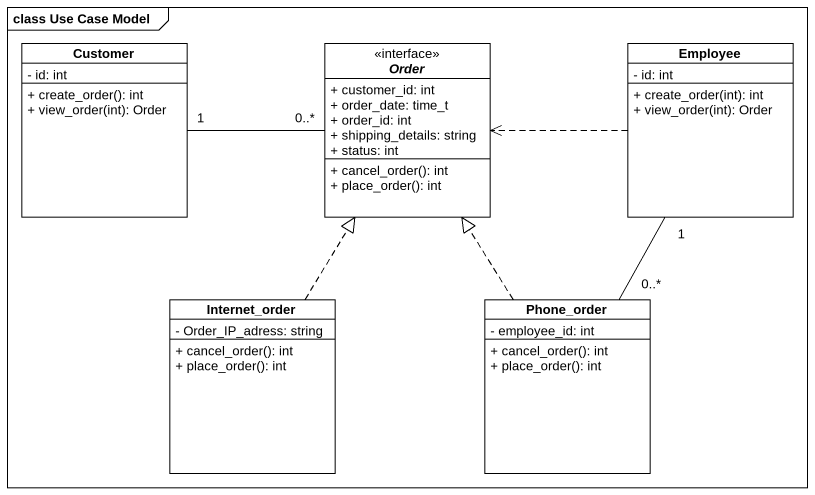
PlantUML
@startuml
mainframe class Use Case Model
hide circle
hide empty members
skinparam classAttributeIconSize 0
class Customer {
  - id: int
  + create_order(): int
  + view_order(int): Order
}
interface Order <<interface>> {
  + customer_id: int
  + order_date: time_t
  + order_id: int
  + shipping_details: string
  + status: int
  + cancel_order(): int
  + place_order(): int
}
class Employee {
  - id: int
  + create_order(int): int
  + view_order(int): Order
}
class Internet_order {
  - Order_IP_adress: string
  + cancel_order(): int
  + place_order(): int
}
class Phone_order {
  - employee_id: int
  + cancel_order(): int
  + place_order(): int
}
Order "0..*" -left- "1" Customer
Employee .left.> Order
Internet_order .up.|> Order
Phone_order .up.|> Order
Phone_order "0..*" -up- "1" Employee
@enduml
